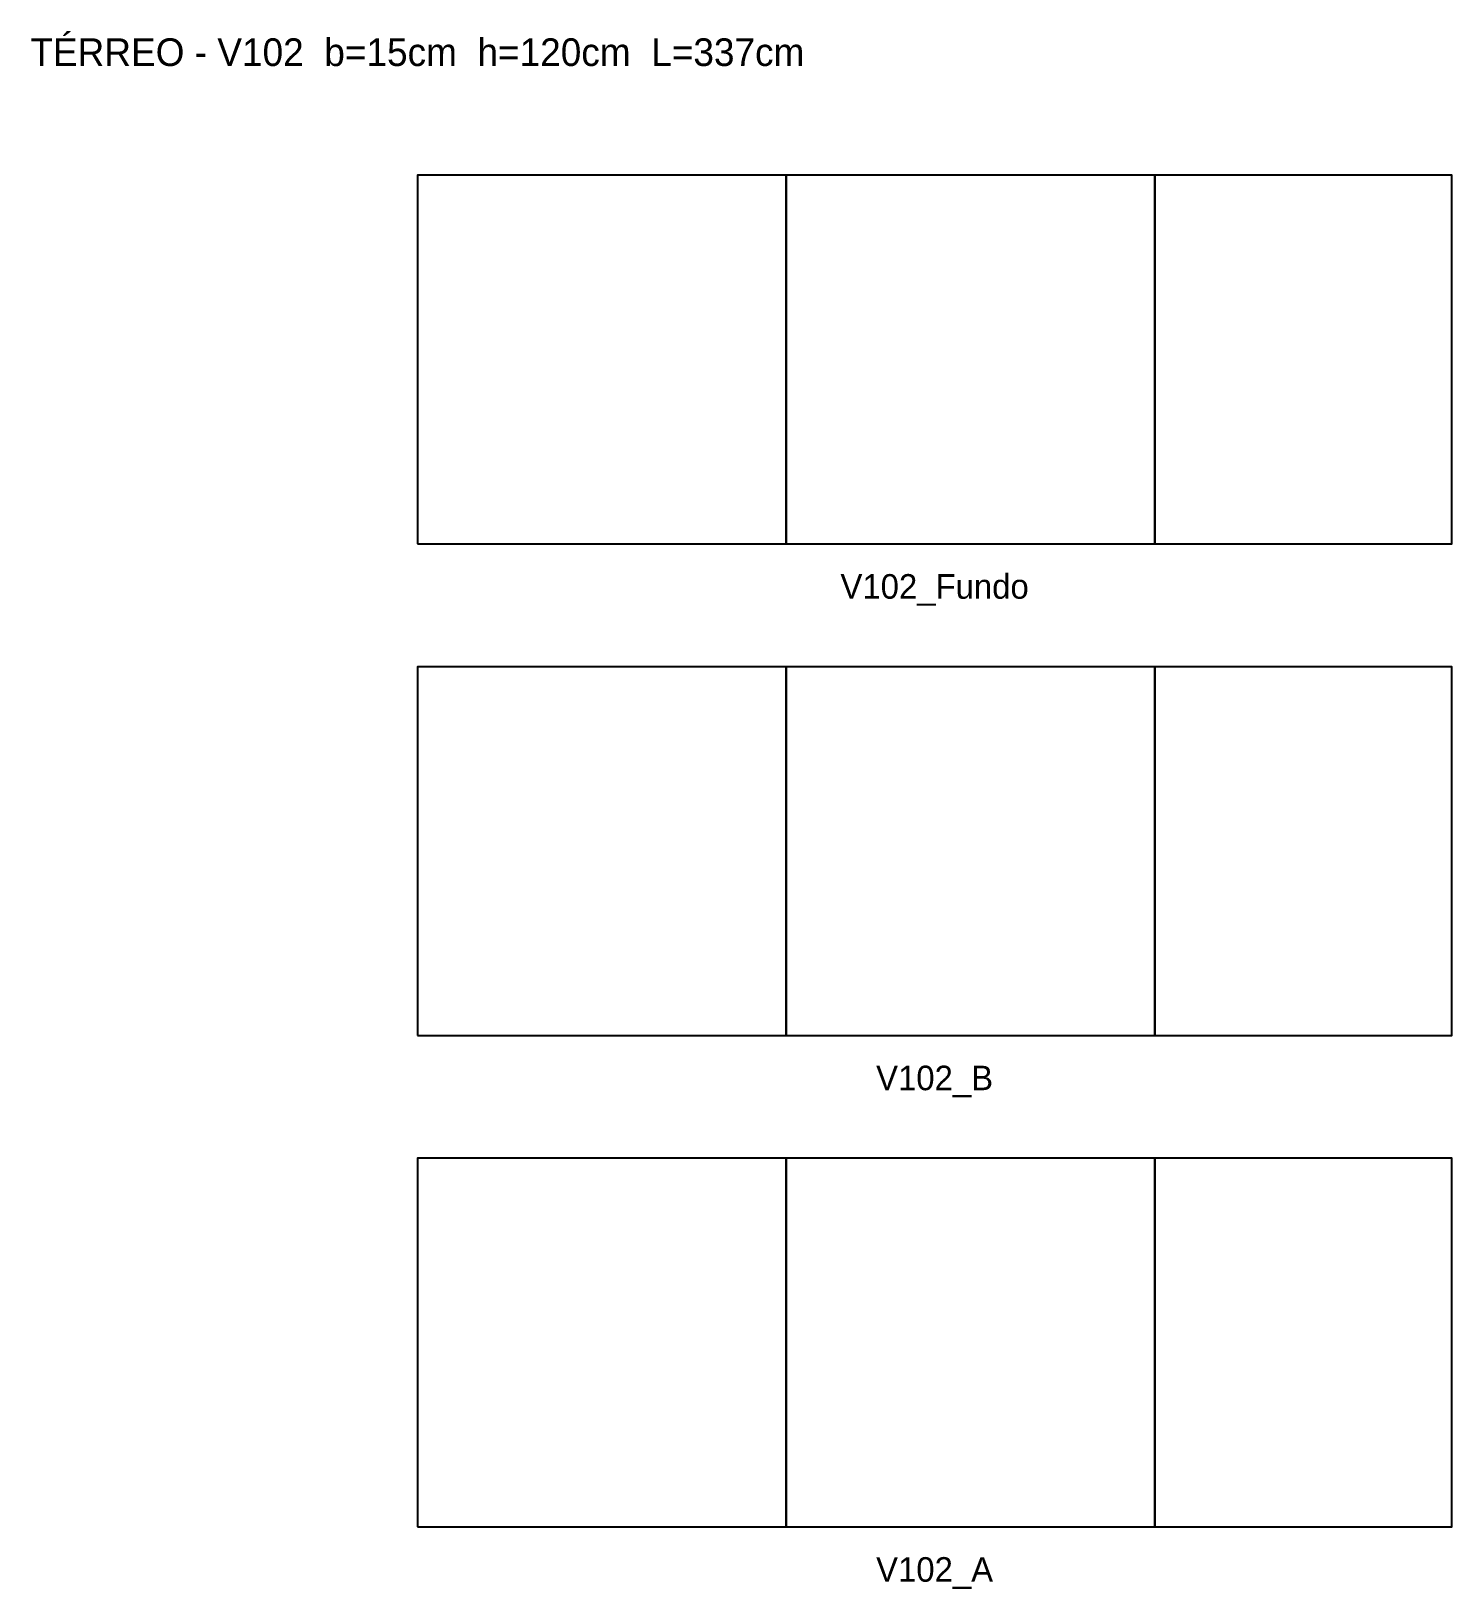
# Model space of a CAD drawing. Header units: metres. Extents: x -126 to 337, y -20 to 487.
import ezdxf

# ---------------------------------------------------------------- set-up
doc = ezdxf.new("R2010")
doc.units = ezdxf.units.M
for name, color, linetype in [('NOMENCLATURA', 2, 'Continuous'), ('Paineis', 7, 'Continuous'), ('Texto Secao', 2, 'Continuous')]:
    doc.layers.add(name, color=color, linetype=linetype)

msp = doc.modelspace()

# ---------------------------------------------------------------- linework, layer by layer
at = {"layer": 'Paineis'}
for points in [[(0, 320), (120, 320), (120, 440), (0, 440)], [(120, 320), (240, 320), (240, 440), (120, 440)], [(240, 320), (336.6, 320), (336.6, 440), (240, 440)], [(0, 160), (120, 160), (120, 280), (0, 280)], [(120, 160), (240, 160), (240, 280), (120, 280)], [(240, 160), (336.6, 160), (336.6, 280), (240, 280)], [(0, 0), (120, 0), (120, 120), (0, 120)], [(120, 0), (240, 0), (240, 120), (120, 120)], [(240, 0), (336.6, 0), (336.6, 120), (240, 120)]]:
    msp.add_lwpolyline(points, close=True, dxfattribs=at)

# ---------------------------------------------------------------- texts
at = {"layer": 'NOMENCLATURA', "insert": (0, 480), "char_height": 9, "width": 356.6, "attachment_point": 5}
msp.add_mtext('TÉRREO - V102  b=15cm  h=120cm  L=337cm', dxfattribs=at)
at = {"layer": 'Texto Secao', "char_height": 8, "width": 356.6, "attachment_point": 5}
for s, insert in [('V102_Fundo', (168.3, 305)), ('V102_B', (168.3, 145)), ('V102_A', (168.3, -15))]:
    msp.add_mtext(s, dxfattribs=dict(at, insert=insert))

doc.saveas('drawing.dxf')
